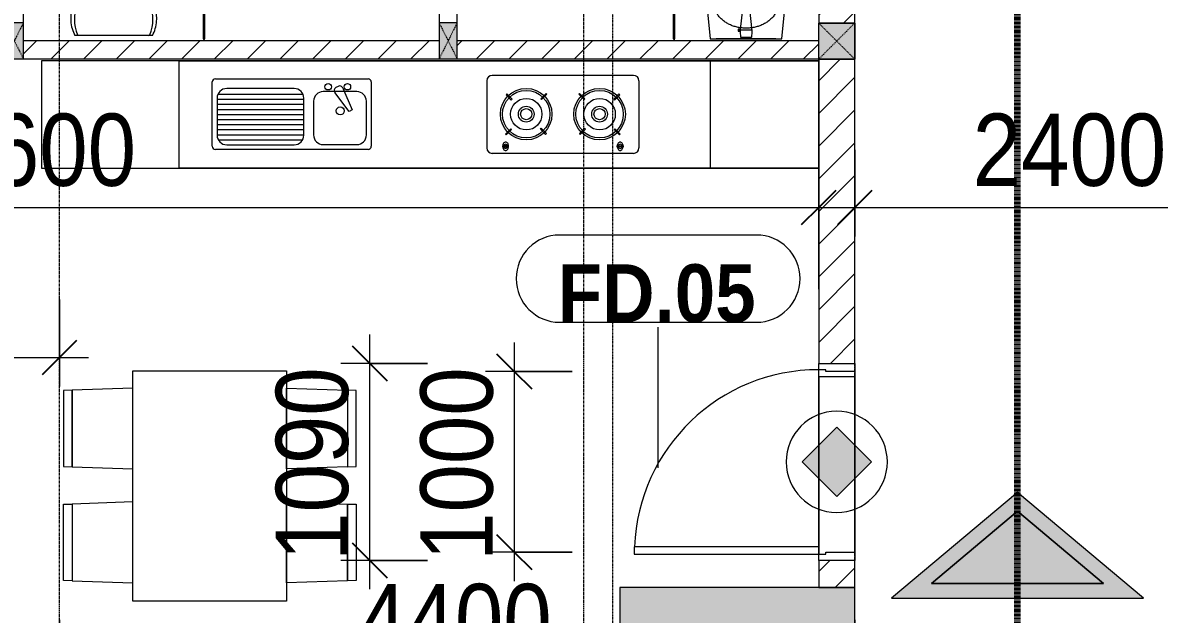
# Model space of a CAD drawing. Header units: millimetres. Extents: x 962 to 239635, y -15958 to 82755.
# Drawn here: x 173600 to 179888, y 53564 to 56837 of the extents above; entities that cross this region are included whole.
import ezdxf

# ---------------------------------------------------------------- set-up
doc = ezdxf.new("R2010")
doc.units = ezdxf.units.MM
for name, pattern in [('1 NÉT CALL OUT', [6, 3, -3]), ('Dash', [6, 3, -3]), ('Dash Dot 3_16_', [7.9375, 4.7625, -1.5875, 0, -1.5875]), ('Grid Line', [22.225, 12.7, -3.175, 3.175, -3.175])]:
    doc.linetypes.add(name, pattern=pattern)
for name, color, linetype, lineweight in [('0-1', 7, 'Continuous', 5), ('A-ANNO-DIMS', 211, 'Continuous', 9), ('A-ANNO-DIMS-160', 211, 'Continuous', 9), ('A-ANNO-NOTE', 131, 'Continuous', 9), ('A-DETL-3', 90, '1 NÉT CALL OUT', 100), ('A-DETL-GENF-2', 1, 'Continuous', 9), ('A-DOOR-4', 1, 'Continuous', 9), ('A-DOOR-FRAM-1', 1, 'Continuous', 9), ('A-DOOR-IDEN', 31, 'Continuous', 9), ('A-FLOR', 192, 'Continuous', 9), ('A-FLOR-2', 9, 'Continuous', 9), ('A-GLAZ-CURT-1', 254, 'Continuous', 9), ('A-GLAZ-CURT-2', 9, 'Continuous', 9), ('A-WALL', 113, 'Continuous', 9), ('A-WALL-1', 253, 'Continuous', 18), ('A-WALL-3', 113, 'Continuous', 18), ('A-WALL-PATT-1', 10, 'Continuous', 9), ('A-WALL-PATT-2', 111, 'Continuous', 9), ('G-ANNO-SYMB-1', 111, 'Dash Dot 3_16_', 18), ('I-FURN', 30, 'Continuous', 9), ('I-FURN-1', 254, 'Continuous', 9), ('P-SANR-FIXT-1', 254, 'Continuous', 9), ('S-COLS', 52, 'Continuous', 9), ('S-COLS-1', 52, 'Continuous', 5), ('S-COLS-2', 7, 'Continuous', 18), ('S-COLS-3', 254, 'Continuous', 9), ('S-COLS-4', 253, 'Continuous', 18), ('S-COLS-5', 52, 'Dash', 9), ('S-COLS-6', 52, 'Continuous', 18), ('S-COLS-HDLN', 52, 'Dash', 9), ('S-COLS-HDLN-1', 9, 'Dash', 9), ('S-GRID-1', 1, 'Grid Line', 9)]:
    doc.layers.add(name, color=color, linetype=linetype, lineweight=lineweight)
doc.styles.add('Arial_B_6', font='arialbd_0.ttf', dxfattribs={"width": 0.9, "height": 320})
doc.styles.add('UTM Avo', font='UTM Avo.ttf', dxfattribs={"width": 0.9, "height": 400})
doc.dimstyles.new('1_Dim_chi_tiet_2_5', dxfattribs={"dimscale": 304.8, "dimtxt": 399.720379, "dimasz": 0.629921, "dimexe": 0.524934, "dimexo": 0.0625, "dimgap": 0.052493, "dimtad": 1, "dimdec": 0, "dimrnd": 5, "dimzin": 0, "dimdsep": 46, "dimtxsty": 'UTM Avo', "dimblk1": 'OBLIQUE', "dimblk2": 'OBLIQUE', "dimsah": 1, "dimcen": 0.09, "dimdle": 0.524934, "dimazin": 0, "dimtfac": 1, "dimtdec": 4, "dimtix": 1, "dimtmove": 0, "dimatfit": 3, "dimfxl": 1.049869, "dimfxlon": 1, "dimtvp": 1, "dimtolj": 1, "dimtzin": 0, "dimarcsym": 2})
doc.dimstyles.new('1_Dim_chi_tiet_2_5_1', dxfattribs={"dimscale": 304.8, "dimtxt": 399.720379, "dimasz": 0.629921, "dimexe": 0.524934, "dimexo": 0.0625, "dimgap": 0.052493, "dimtad": 1, "dimdec": 0, "dimrnd": 5, "dimzin": 0, "dimdsep": 46, "dimtxsty": 'UTM Avo', "dimblk1": 'OBLIQUE', "dimblk2": 'OBLIQUE', "dimsah": 1, "dimcen": 0.09, "dimdle": 0.524934, "dimazin": 0, "dimtfac": 1, "dimtdec": 4, "dimtix": 1, "dimtmove": 0, "dimatfit": 3, "dimfxl": 1.049869, "dimfxlon": 1, "dimtvp": 1, "dimtolj": 1, "dimtzin": 0, "dimarcsym": 2})

# ---------------------------------------------------------------- blocks, each defined once
blk = doc.blocks.new('NCV_TKTC_KET CAU_rvt-1-TKCS_MB TẦNG 2')
at = {"layer": 'S-COLS-1'}
blk.add_hatch(color=256, dxfattribs=at).paths.add_polyline_path([(116452.6, 53361.9), (116452.6, 53711.9), (115152.6, 53711.9), (115152.6, 53361.9), (115761.3, 53361.9)])
at = {"layer": 'S-COLS-2'}
for p, q in [((116452.6, 53711.9), (115152.6, 53711.9)), ((115152.6, 53711.9), (115152.6, 53361.9)), ((116452.6, 53361.9), (116452.6, 53711.9))]:
    blk.add_line(p, q, dxfattribs=at)
blk = doc.blocks.new('TOILET - TOILET-400871-TKCS_MB TẦNG 2')
at = {"layer": 'P-SANR-FIXT-1'}
for p, q in [((-171.7, 330.3), (-178.6, 355.5)), ((171.7, 330.3), (178.6, 355.5)), ((214.2, 19), (-214.2, 19)), ((194, 19.9), (-194, 19.9))]:
    blk.add_line(p, q, dxfattribs=at)
for centre, radius, start, end in [((45.1, 528.6), 217.6, 115.22817, 156.77836), ((0, 624.4), 111.7, 64.77183, 115.22817), ((-45.1, 528.6), 217.6, 23.22164, 64.77183), ((137.1, 461.2), 329.8, 152.31223, 185.65128), ((-137.1, 461.2), 329.8, 356.31654, 27.68777), ((-719.2, 297.5), 544.3, 4.54411, 13.94638), ((719.2, 297.5), 544.3, 169.71206, 175.45589), ((-1948.3, 805.1), 2171.2, 349.10509, 350.31902), ((-343.5, 327.4), 167.3, 332.62003, 4.54411), ((-0.4, 384), 179.5, 197.4036, 232.5964), ((0.4, 384), 179.5, 307.4036, 342.5964), ((343.5, 327.4), 167.3, 175.45589, 207.37997), ((-4, 115.7), 233.6, 144.78534, 164.70394), ((-9.8, 107.2), 207.3, 156.28619, 203.71381), ((-195, 224.1), 13.8, 71.00733, 129.32763), ((-189.1, 185.5), 11.7, 82.4212, 154.58952), ((0.6, 792.1), 586.9, 251.00733, 264.16785), ((178.9, 2951.3), 2778.4, 262.4212, 262.76486), ((-14.3, 1400.4), 1215.6, 262.59303, 269.60263), ((0, 416), 206.1, 237.92683, 270), ((0, 786.7), 581.5, 264.16785, 275.83215), ((0, 416), 206.1, 270, 302.07317), ((14.3, 1400.4), 1215.6, 270.39737, 277.40697), ((-0.6, 792.1), 586.9, 275.83215, 288.99267), ((-178.9, 2951.3), 2778.4, 277.23514, 277.5788), ((189.1, 185.5), 11.7, 25.41048, 97.5788), ((195, 224.1), 13.8, 50.67237, 108.99267), ((4, 115.7), 233.6, 15.29606, 35.21466), ((9.8, 107.2), 207.3, 336.28619, 23.71381), ((1.9, 114.1), 239.7, 164.70394, 183.54866), ((0, 3462.8), 3278, 269.60263, 270.39737), ((-1.9, 114.1), 239.7, 356.45134, 15.29606), ((-46.1, 111.1), 191.6, 183.54866, 208.71907), ((46.1, 111.1), 191.6, 331.28093, 356.45134), ((-193.7, 26.4), 6.48, 203.71381, 267.68322), ((193.7, 26.4), 6.48, 272.31678, 336.28619)]:
    blk.add_arc(centre, radius, start, end, dxfattribs=at)
blk = doc.blocks.new('HE BEP A - HE BEP A-885794-TKCS_MB TẦNG 2')
at = {"layer": 'I-FURN'}
for p, q in [((765.9, 605.3), (3.5, 605.3)), ((3.5, 605.3), (3.5, 11)), ((765.9, 11), (765.9, 605.3)), ((765.9, 605.3), (4303.5, 605.3)), ((765.9, 11), (765.9, 605.3)), ((3703.5, 605.3), (3703.5, 11)), ((965.9, 505.3), (1810.5, 505.3)), ((3279.1, 524.2), (2497.5, 524.2)), ((948.4, 131.7), (948.4, 487.8)), ((1401.8, 451.1), (1028.4, 451.1)), ((1644.6, 463.3), (1632.2, 456.1)), ((1670.1, 454.1), (1721.6, 333.3)), ((1828, 487.8), (1828, 131.7)), ((2467.5, 494.2), (2467.5, 122.2)), ((3309.1, 494.2), (3309.1, 122.2)), ((975, 397.7), (975, 193.3)), ((975, 391.9), (1455.1, 391.9)), ((979.9, 419.9), (1450.3, 419.9)), ((1455.1, 193.3), (1455.1, 397.7)), ((1509.1, 380.9), (1509.1, 194.2)), ((1747.9, 434.2), (1562.5, 434.2)), ((1706.2, 324.4), (1627.3, 429.4)), ((1801.3, 194.2), (1801.3, 380.9)), ((2578, 421.2), (2573.6, 416.8)), ((2573.6, 416.8), (2602.8, 387.7)), ((2607.1, 392.1), (2578, 421.2)), ((2602.8, 387.7), (2607.1, 392.1)), ((2795.6, 424), (2766.5, 394.9)), ((2766.5, 394.9), (2770.8, 390.5)), ((2770.8, 390.5), (2800, 419.6)), ((2800, 419.6), (2795.6, 424)), ((2976.7, 419.6), (2981.1, 424)), ((3005.8, 390.5), (2976.7, 419.6)), ((2981.1, 424), (3010.2, 394.9)), ((3010.2, 394.9), (3005.8, 390.5)), ((3169.5, 392.1), (3198.6, 421.2)), ((3173.9, 387.7), (3169.5, 392.1)), ((3203, 416.8), (3173.9, 387.7)), ((3198.6, 421.2), (3203, 416.8)), ((975, 363.9), (1455.1, 363.9)), ((975, 335.9), (1455.1, 335.9)), ((1721.6, 333.3), (1706.2, 324.4)), ((975, 307.9), (1455.1, 307.9)), ((975, 279.9), (1455.1, 279.9)), ((975, 251.9), (1455.1, 251.9)), ((975, 223.9), (1455.1, 223.9)), ((975, 195.9), (1455.1, 195.9)), ((2570.9, 199.3), (2600, 228.4)), ((2575.3, 194.9), (2570.9, 199.3)), ((2604.4, 224), (2575.3, 194.9)), ((2600, 228.4), (2604.4, 224)), ((2763.7, 226.8), (2768.1, 231.2)), ((2792.8, 197.7), (2763.7, 226.8)), ((2768.1, 231.2), (2797.2, 202)), ((2797.2, 202), (2792.8, 197.7)), ((3008.5, 231.2), (2979.4, 202)), ((2979.4, 202), (2983.8, 197.7)), ((2983.8, 197.7), (3012.9, 226.8)), ((3012.9, 226.8), (3008.5, 231.2)), ((3176.6, 228.4), (3172.2, 224)), ((3172.2, 224), (3201.4, 194.9)), ((3205.8, 199.3), (3176.6, 228.4)), ((3201.4, 194.9), (3205.8, 199.3)), ((981.5, 167.9), (1448.7, 167.9)), ((1028.4, 139.9), (1401.8, 139.9)), ((1562.5, 140.8), (1747.9, 140.8)), ((2555.1, 133.3), (2555.1, 129.3)), ((2587.6, 133.3), (2555.1, 133.3)), ((2555.1, 129.3), (2587.6, 129.3)), ((2587.6, 129.3), (2587.6, 133.3)), ((3189, 129.3), (3189, 133.3)), ((3189, 133.3), (3221.5, 133.3)), ((3221.5, 129.3), (3189, 129.3)), ((3221.5, 133.3), (3221.5, 129.3)), ((1810.5, 114.2), (965.9, 114.2)), ((3279.1, 92.2), (2497.5, 92.2)), ((3.5, 11), (765.9, 11)), ((4303.5, 11), (765.9, 11))]:
    blk.add_line(p, q, dxfattribs=at)
for centre, radius in [((1589.4, 460.9), 17.8), ((1696.1, 460.9), 17.8), ((2685.4, 309.4), 142.6), ((2685.4, 309.4), 131.3), ((3091.2, 309.4), 142.6), ((3091.2, 309.4), 131.3), ((2685.4, 309.4), 87.2), ((3091.2, 309.4), 87.2), ((1656.3, 327.5), 22.2), ((2685.4, 309.4), 43.6), ((2685.4, 309.4), 30.9), ((3091.2, 309.4), 43.6), ((3091.2, 309.4), 30.9)]:
    blk.add_circle(centre, radius, dxfattribs=at)
for centre, radius, start, end in [((965.9, 487.8), 17.5, 90, 180), ((1810.5, 487.8), 17.5, 0, 90), ((2497.5, 494.2), 30, 90, 180), ((3279.1, 494.2), 30, 360, 90), ((1028.4, 397.7), 53.3, 90, 180), ((1401.8, 397.7), 53.3, 360, 90), ((1641, 440.7), 17.8, 119.9521, 219.46175), ((1653.4, 447.9), 17.8, 20.53791, 119.9521), ((1562.5, 380.9), 53.3, 90, 180), ((1747.9, 380.9), 53.3, 360, 90), ((1028.4, 193.3), 53.3, 180, 270), ((1401.8, 193.3), 53.3, 270, 360), ((1562.5, 194.2), 53.3, 180, 270), ((1747.9, 194.2), 53.3, 270, 360), ((965.9, 131.7), 17.5, 180, 270), ((1810.5, 131.7), 17.5, 270, 360), ((2588.6, 131.7), 33.5, 163.94189, 180), ((2588.6, 131.7), 33.5, 180, 196.05811), ((2580.1, 134.1), 24.7, 145.20397, 163.94189), ((2571.3, 131.3), 11.6, 9.9102, 170.0898), ((2571.3, 131.3), 11.6, 189.71775, 350.28225), ((2574.8, 137.9), 18.1, 120.79762, 145.20397), ((2571.4, 143.6), 11.5, 90, 120.79762), ((2571.4, 143.6), 11.5, 59.20238, 90), ((2568, 137.9), 18.1, 34.79603, 59.20238), ((2562.6, 134.1), 24.7, 16.05811, 34.79603), ((2554.1, 131.7), 33.5, 0, 16.05811), ((2554.1, 131.7), 33.5, 343.94189, 0), ((3222.5, 131.7), 33.5, 163.94189, 180), ((3222.5, 131.7), 33.5, 180, 196.05811), ((3214, 134.1), 24.7, 145.20397, 163.94189), ((3208.7, 137.9), 18.1, 120.79762, 145.20397), ((3205.3, 131.3), 11.6, 9.9102, 170.0898), ((3205.3, 131.3), 11.6, 189.71775, 350.28225), ((3205.3, 143.6), 11.5, 90, 120.79762), ((3205.3, 143.6), 11.5, 59.20238, 90), ((3201.9, 137.9), 18.1, 34.79603, 59.20238), ((3196.5, 134.1), 24.7, 16.05811, 34.79603), ((3188, 131.7), 33.5, 0, 16.05811), ((3188, 131.7), 33.5, 343.94189, 0), ((2497.5, 122.2), 30, 180, 270), ((2580.1, 129.2), 24.7, 196.05811, 214.79603), ((2574.8, 125.5), 18.1, 214.79603, 239.20238), ((2571.4, 119.8), 11.5, 239.20238, 270), ((2571.4, 119.8), 11.5, 270, 300.79762), ((2568, 125.5), 18.1, 300.79762, 325.20397), ((2562.6, 129.2), 24.7, 325.20397, 343.94189), ((3214, 129.2), 24.7, 196.05811, 214.79603), ((3208.7, 125.5), 18.1, 214.79603, 239.20238), ((3205.3, 119.8), 11.5, 239.20238, 270), ((3205.3, 119.8), 11.5, 270, 300.79762), ((3201.9, 125.5), 18.1, 300.79762, 325.20397), ((3196.5, 129.2), 24.7, 325.20397, 343.94189), ((3279.1, 122.2), 30, 270, 360)]:
    blk.add_arc(centre, radius, start, end, dxfattribs=at)
at = {"layer": 'I-FURN-1'}
for p, q in [((4303.5, 605.3), (3.5, 605.3)), ((3.5, 605.3), (3.5, 11)), ((3.5, 11), (4303.5, 11))]:
    blk.add_line(p, q, dxfattribs=at)
blk = doc.blocks.new('RES_BAN AN 1 - RES_BAN AN 1-885813-TKCS_MB TẦNG 2')
at = {"layer": 'I-FURN-1'}
for p, q in [((-425, 1275), (425, 1275)), ((-425, 0), (-425, 1275)), ((425, 1275), (425, 0)), ((-761.9, 1168.8), (-809.6, 1167.2)), ((-809.6, 1167.2), (-809.6, 745.3)), ((-425, 1180), (-761.9, 1168.8)), ((-761.9, 1168.8), (-761.9, 743.8)), ((-761.9, 743.8), (-761.9, 1168.8)), ((-425, 732.5), (-425, 1180)), ((425, 1180), (761.9, 1168.8)), ((425, 732.5), (425, 1180)), ((761.9, 1168.8), (761.9, 743.8)), ((761.9, 1168.8), (761.9, 743.8)), ((809.6, 1167.2), (761.9, 1168.8)), ((809.6, 745.3), (809.6, 1167.2)), ((-809.6, 745.3), (-761.9, 743.8)), ((-761.9, 743.8), (-425, 732.5)), ((761.9, 743.8), (425, 732.5)), ((761.9, 743.8), (809.6, 745.3)), ((-809.6, 536.9), (-761.9, 538.5)), ((-809.6, 115.1), (-809.6, 536.9)), ((-425, 549.7), (-761.9, 538.5)), ((-761.9, 538.5), (-761.9, 113.5)), ((-761.9, 538.5), (-761.9, 113.5)), ((-425, 102.3), (-425, 549.7)), ((425, 549.7), (761.9, 538.5)), ((425, 102.3), (425, 549.7)), ((761.9, 538.5), (761.9, 113.5)), ((761.9, 538.5), (809.6, 536.9)), ((761.9, 113.5), (761.9, 538.5)), ((809.6, 536.9), (809.6, 115.1)), ((-761.9, 113.5), (-809.6, 115.1)), ((-761.9, 113.5), (-425, 102.3)), ((761.9, 113.5), (425, 102.3)), ((809.6, 115.1), (761.9, 113.5)), ((425, 0), (-425, 0))]:
    blk.add_line(p, q, dxfattribs=at)
blk = doc.blocks.new('bonruatreo - Chậu rửa-V4-TKCS_MB TẦNG 2')
at = {"layer": 'P-SANR-FIXT-1'}
for p, q in [((-218.6, 205), (-198.4, 0)), ((198.4, 0), (218.6, 205)), ((-18.5, 182.5), (-32.2, 52.9)), ((18.5, 182.5), (-18.5, 182.5)), ((33, 45.4), (18.5, 182.5)), ((-198.4, 0), (198.4, 0)), ((165, 0), (-165, 0)), ((-35.6, 54.2), (-44.7, 54.2)), ((-44.7, 54.2), (-44.7, 42.8)), ((-44.7, 42.8), (-35.6, 42.8)), ((-35.6, 52.9), (-35.6, 54.2)), ((-32.2, 52.9), (-35.6, 52.9)), ((-35.6, 44.2), (-35.6, 52.9)), ((-35.6, 42.8), (-35.6, 44.2)), ((-35.6, 44.2), (-33.1, 44.2)), ((-32.2, 52.9), (-33.1, 44.2)), ((-33, 37.3), (-31.4, 12.2)), ((32.7, 48.5), (-32.7, 48.5)), ((-30.2, 11), (30.2, 11)), ((31.4, 12.2), (33, 37.3))]:
    blk.add_line(p, q, dxfattribs=at)
at = {"layer": 'P-SANR-FIXT-1', "flags": 128}
blk.add_lwpolyline([(-218.6, 205), (-217.4, 213.7), (-215.9, 222.4), (-214, 231), (-211.8, 239.5), (-209.3, 247.9), (-206.4, 256.2), (-203.2, 264.4), (-199.6, 272.5), (-195.8, 280.4), (-191.6, 288.1), (-187.1, 295.7), (-182.3, 303.1), (-177.3, 310.3), (-171.9, 317.3), (-166.3, 324.1), (-160.4, 330.6), (-154.2, 336.9), (-147.8, 342.9), (-141.2, 348.7), (-134.3, 354.2), (-127.3, 359.4), (-120, 364.4), (-112.5, 369), (-104.9, 373.4), (-97.1, 377.4), (-89.1, 381.2), (-81, 384.6), (-72.7, 387.6), (-64.4, 390.4), (-55.9, 392.8), (-47.3, 394.8), (-38.7, 396.6), (-30, 397.9), (-21.3, 399), (-12.5, 399.6), (-3.7, 400), (5.1, 399.9), (13.9, 399.6), (22.6, 398.8), (31.4, 397.8), (40.1, 396.3), (48.7, 394.5), (57.2, 392.4), (65.7, 390), (74, 387.2), (82.2, 384.1), (90.3, 380.6), (98.3, 376.8), (106.1, 372.7), (113.7, 368.3), (121.1, 363.6), (128.4, 358.7), (135.4, 353.4), (142.2, 347.8), (148.8, 342), (155.2, 335.9), (161.3, 329.6), (167.2, 323), (172.8, 316.2), (178.1, 309.2), (183.1, 302), (187.8, 294.6), (192.2, 287), (196.4, 279.2), (200.2, 271.3), (203.7, 263.2), (206.8, 255), (209.7, 246.6), (212.2, 238.2), (214.3, 229.7), (216.1, 221.1), (217.6, 212.4), (218.6, 205)], dxfattribs=at)
at = {"layer": 'P-SANR-FIXT-1'}
for centre, radius, start, end in [((0, 180), 220, 6.52498, 173.47502), ((5.5, 41.4), 38.7, 175.85427, 186.03402), ((-30.1, 12.3), 1.3, 183.59973, 268.77215), ((30.1, 12.3), 1.3, 271.22785, 356.40027), ((-5.5, 41.4), 38.7, 353.96598, 6.03402)]:
    blk.add_arc(centre, radius, start, end, dxfattribs=at)
for points in [[(-180, 205), (-180, 212.4), (-178.6, 227.3), (-172.4, 248.8), (-162.5, 268.9), (-149.4, 287), (-133.8, 303), (-116.1, 316.6), (-96.9, 327.9), (-76.5, 336.8), (-55.2, 343.5), (-33.3, 347.9), (-11.2, 350.1), (11.1, 350.1), (33.3, 347.9), (55.2, 343.5), (76.5, 336.8), (96.9, 327.9), (116.1, 316.6), (133.8, 302.9), (149.5, 287), (162.5, 268.8), (172.4, 248.8), (178.6, 227.3), (180, 212.4), (180, 205)], [(180, 205), (180, 197.6), (178.6, 182.7), (172.4, 161.2), (162.5, 141.2), (149.5, 123), (133.8, 107.1), (116.1, 93.4), (96.9, 82.1), (76.5, 73.2), (55.2, 66.5), (33.3, 62.1), (11.1, 59.9), (-11.2, 59.9), (-33.3, 62.1), (-55.2, 66.5), (-76.5, 73.2), (-96.9, 82.1), (-116.1, 93.4), (-133.8, 107), (-149.4, 123), (-162.5, 141.1), (-172.4, 161.2), (-178.6, 182.7), (-180, 197.6), (-180, 205)]]:
    blk.add_open_spline(points, degree=3, dxfattribs=at)
blk = doc.blocks.new('System Panel - Glazed-647900-TKCS_MB TẦNG 2')
at = {"layer": 'A-GLAZ-CURT-2'}
for p, q in [((221.3, 5), (-221.3, 5)), ((-221.3, 5), (-221.3, -5)), ((221.3, -5), (221.3, 5)), ((-221.3, -5), (221.3, -5))]:
    blk.add_line(p, q, dxfattribs=at)
blk = doc.blocks.new('System Panel - Glazed-901200-TKCS_MB TẦNG 2')
at = {"layer": 'A-GLAZ-CURT-2'}
for p, q in [((220.1, 5), (-220.1, 5)), ((-220.1, 5), (-220.1, -5)), ((220.1, -5), (220.1, 5)), ((-220.1, -5), (220.1, -5))]:
    blk.add_line(p, q, dxfattribs=at)
blk = doc.blocks.new('G1_SOF - BO TRU - 100x200-745959-TKCS_MB TẦNG 2')
at = {"layer": 'S-COLS'}
blk.add_hatch(color=256, dxfattribs=at).paths.add_polyline_path([(-50, 100), (-50, -100), (50, -100), (50, 100)])
at = {"layer": 'S-COLS-4'}
for p, q in [((50, 100), (-50, 100)), ((-50, 100), (-50, -100)), ((50, -100), (50, 100)), ((-50, -100), (50, -100))]:
    blk.add_line(p, q, dxfattribs=at)
at = {"layer": 'S-COLS-HDLN-1'}
for p, q in [((50, 100), (-50, -100)), ((-50, 100), (50, -100))]:
    blk.add_line(p, q, dxfattribs=at)
blk = doc.blocks.new('NCV_TKTC_TANG 2_rvt-1-TKCS_MB TẦNG 2')
at = {"layer": 'A-WALL-PATT-1'}
h = blk.add_hatch(dxfattribs=at)
h.set_pattern_fill('FP_1', color=256, style=0, pattern_type=2)
h.set_pattern_definition([(45, (0, 0), (-90.50967, 90.50967), [])])
h.paths.add_polyline_path([(116164.3, 56636.9), (116252.6, 56636.9), (116252.6, 56736.9), (114252.6, 56736.9), (114252.6, 56636.9), (115761.3, 56636.9)])
h.paths.add_polyline_path([(114152.6, 56636.9), (114152.6, 56736.9), (111852.6, 56736.9), (111852.6, 56636.9), (114149.2, 56636.9)])
at = {"layer": 'A-FLOR-2'}
for p, q in [((112852.6, 56736.9), (112852.6, 56746.9)), ((115452.6, 56746.9), (115452.6, 56736.9)), ((116252.6, 56626.9), (116252.6, 56635.3)), ((116252.6, 56032.6), (116252.6, 56626.9)), ((116252.6, 55362.4), (116252.6, 56032.6)), ((116252.6, 53896.9), (116252.6, 54916.9)), ((116452.5, 54877.4), (116252.6, 54877.4)), ((116252.6, 54877.4), (116252.6, 53896.9)), ((116452.5, 53906.9), (116452.5, 54877.4))]:
    blk.add_line(p, q, dxfattribs=at)
at = {"layer": 'A-WALL-1'}
for p, q in [((114152.6, 57684.9), (114152.6, 56836.9)), ((114252.6, 56836.9), (114252.6, 57684.9)), ((111852.6, 56836.9), (111852.6, 57635.3)), ((114152.6, 56736.9), (111852.6, 56736.9)), ((116252.6, 56736.9), (114252.6, 56736.9)), ((116252.6, 56636.9), (116252.6, 56736.9)), ((111852.6, 56636.9), (114152.6, 56636.9)), ((114252.6, 56636.9), (116252.6, 56636.9))]:
    blk.add_line(p, q, dxfattribs=at)
at = {"layer": 'A-GLAZ-CURT-1', "rotation": 89.99999999999919}
for name, p in [('System Panel - Glazed-901200-TKCS_MB TẦNG 2', (112852.1, 56967.1)), ('System Panel - Glazed-647900-TKCS_MB TẦNG 2', (115452.6, 56968.2))]:
    blk.add_blockref(name, p, dxfattribs=at)
at = {"layer": 'I-FURN-1'}
for name, p in [('HE BEP A - HE BEP A-885794-TKCS_MB TẦNG 2', (111949.1, 56021.6)), ('RES_BAN AN 1 - RES_BAN AN 1-885813-TKCS_MB TẦNG 2', (112883.8, 53635.2))]:
    blk.add_blockref(name, p, dxfattribs=at)
at = {"layer": 'P-SANR-FIXT-1'}
for name, p in [('TOILET - TOILET-400871-TKCS_MB TẦNG 2', (112352.1, 56746.9)), ('bonruatreo - Chậu rửa-V4-TKCS_MB TẦNG 2', (115851.2, 56746.9))]:
    blk.add_blockref(name, p, dxfattribs=at)
at = {"layer": 'S-COLS-3'}
for p in [(111802.6, 56736.9), (114202.6, 56736.9)]:
    blk.add_blockref('G1_SOF - BO TRU - 100x200-745959-TKCS_MB TẦNG 2', p, dxfattribs=at)
blk = doc.blocks.new('FD_05 - FD_05-1000x2200mm-835433-TKCS_MB TẦNG 2')
at = {"layer": 'A-DETL-GENF-2'}
for p, q in [((510, -100), (470, -100)), ((470, -100), (470, -1120)), ((510, -1120), (510, -100)), ((470, -1120), (510, -1120))]:
    blk.add_line(p, q, dxfattribs=at)
blk.add_arc((510, -100), 1020, 180, 267.75253, dxfattribs=at)
at = {"layer": 'A-DOOR-FRAM-1'}
for p, q in [((-545, 100), (-500, 100)), ((-545, -100), (-545, 100)), ((-500, 100), (-500, -60)), ((500, 100), (545, 100)), ((500, -60), (500, 100)), ((545, 100), (545, -100)), ((-500, -60), (-510, -60)), ((-510, -60), (-510, -100)), ((510, -60), (500, -60)), ((510, -100), (510, -60)), ((-510, -100), (-545, -100)), ((545, -100), (510, -100))]:
    blk.add_line(p, q, dxfattribs=at)
blk = doc.blocks.new('G1_SOF - BO TRU - 200x200-3052401-TKCS_MB TẦNG 2')
at = {"layer": 'S-COLS-HDLN'}
for p, q in [((-100, -100), (100, 100)), ((100, -100), (-100, 100))]:
    blk.add_line(p, q, dxfattribs=at)
blk = doc.blocks.new('DIMBLOCK43-TKCS_MB TẦNG 2')
at = {"layer": 'A-ANNO-DIMS-160'}
for p, q in [((110603.5, 55304.6), (110603.5, 54824.6)), ((110603.5, 54984.6), (110603.5, 55304.6)), ((173803.5, 55304.6), (173803.5, 54824.6)), ((173803.5, 54984.6), (173803.5, 55304.6)), ((110443.5, 54984.6), (173963.5, 54984.6))]:
    blk.add_line(p, q, dxfattribs=at)
at = {"layer": 'A-ANNO-DIMS-160', "lineweight": 25}
for p, q in [((110603.5, 54984.6), (110699.5, 55080.6)), ((173803.5, 54984.6), (173899.5, 55080.6)), ((110603.5, 54984.6), (110507.5, 54888.6)), ((173803.5, 54984.6), (173707.5, 54888.6))]:
    blk.add_line(p, q, dxfattribs=at)
at = {"layer": 'A-ANNO-DIMS-160', "color": 0, "insert": (141518.8, 55504.2), "char_height": 400, "width": 1643.295, "attachment_point": 1, "line_spacing_factor": 1.110334, "style": 'UTM Avo'}
blk.add_mtext('63200', dxfattribs=at)
blk = doc.blocks.new('_Oblique')
at = {"color": 0, "linetype": 'ByBlock', "lineweight": -2}
blk.add_line((-0.5, -0.5), (0.5, 0.5), dxfattribs=at)
blk = doc.blocks.new('DIMBLOCK78-TKCS_MB TẦNG 2')
at = {"layer": 'A-ANNO-DIMS-160'}
for p, q in [((169903.5, 53532.3), (169903.5, 53052.3)), ((169903.5, 53212.3), (169903.5, 53532.3)), ((173803.5, 53532.3), (173803.5, 53052.3)), ((173803.5, 53212.3), (173803.5, 53532.3)), ((169903.5, 53212.3), (173803.5, 53212.3))]:
    blk.add_line(p, q, dxfattribs=at)
at = {"layer": 'A-ANNO-DIMS-160', "lineweight": 25}
for p, q in [((169903.5, 53212.3), (169999.5, 53308.3)), ((173803.5, 53212.3), (173899.5, 53308.3)), ((169903.5, 53212.3), (169807.5, 53116.3)), ((173803.5, 53212.3), (173707.5, 53116.3))]:
    blk.add_line(p, q, dxfattribs=at)
at = {"layer": 'A-ANNO-DIMS-160', "color": 0, "insert": (171305.7, 53731.9), "char_height": 400, "width": 1314.636, "attachment_point": 1, "line_spacing_factor": 1.110334, "style": 'UTM Avo'}
blk.add_mtext('3900', dxfattribs=at)
blk = doc.blocks.new('DIMBLOCK79-TKCS_MB TẦNG 2')
at = {"layer": 'A-ANNO-DIMS-160'}
for p, q in [((173803.5, 53532.3), (173803.5, 53052.3)), ((173803.5, 53212.3), (173803.5, 53532.3)), ((178203.5, 53532.3), (178203.5, 53052.3)), ((178203.5, 53212.3), (178203.5, 53532.3)), ((173803.5, 53212.3), (178363.5, 53212.3))]:
    blk.add_line(p, q, dxfattribs=at)
at = {"layer": 'A-ANNO-DIMS-160', "lineweight": 25}
for p, q in [((173803.5, 53212.3), (173899.5, 53308.3)), ((178203.5, 53212.3), (178299.5, 53308.3)), ((173803.5, 53212.3), (173707.5, 53116.3)), ((178203.5, 53212.3), (178107.5, 53116.3))]:
    blk.add_line(p, q, dxfattribs=at)
at = {"layer": 'A-ANNO-DIMS-160', "color": 0, "insert": (175455.7, 53731.9), "char_height": 400, "width": 1314.636, "attachment_point": 1, "line_spacing_factor": 1.110334, "style": 'UTM Avo'}
blk.add_mtext('4400', dxfattribs=at)
blk = doc.blocks.new('HDNDCT_GHI CHÚ CỬA CHỐNG CHÁY EI30 - HDNDCT_GHI CHÚ CỬA CHỐNG CHÁY EI30-2461928-TKCS_MB TẦNG 2')
at = {"layer": 'A-ANNO-NOTE'}
blk.add_hatch(color=256, dxfattribs=at).paths.add_polyline_path([(-1.2, 0), (0, 1.2), (1.2, 0), (0, -1.2)])
for p, q in [((0, 1.2), (-1.2, 0)), ((1.2, 0), (0, 1.2)), ((-1.2, 0), (0, -1.2)), ((0, -1.2), (1.2, 0))]:
    blk.add_line(p, q, dxfattribs=at)
for start, end in [(360, 180), (180, 360)]:
    blk.add_arc((0, 0), 1.75, start, end, dxfattribs=at)
blk = doc.blocks.new('HDNDCT_MŨI TÊN THOÁT HIỂM - HDNDCT_MŨI TÊN THOÁT HIỂM-2437747-TKCS_MB TẦNG 2')
at = {"layer": 'A-ANNO-NOTE'}
h = blk.add_hatch(color=256, dxfattribs=at)
h.paths.add_polyline_path([(-3.153, 0), (0.5, 4.353), (0.5, -4.353)])
h.paths.add_polyline_path([(-2.5, 0), (0, -2.979), (0, 2.979)])
blk.add_hatch(color=256, dxfattribs=at).paths.add_polyline_path([(0, -2.979), (-2.5, 0), (0, 2.979)])
for p, q in [((0.5, 4.353), (-3.153, 0)), ((0.5, -4.353), (0.5, 4.353)), ((-2.5, 0), (0, 2.979)), ((0, 2.979), (-2.5, 0)), ((0, 2.979), (0, -2.979)), ((0, -2.979), (0, 2.979)), ((-3.153, 0), (0.5, -4.353)), ((0, -2.979), (-2.5, 0)), ((-2.5, 0), (0, -2.979))]:
    blk.add_line(p, q, dxfattribs=at)
blk = doc.blocks.new('DIMBLOCK105-TKCS_MB TẦNG 2')
at = {"layer": 'A-ANNO-DIMS-160'}
for p, q in [((175519.6, 53701.9), (175519.6, 55111.9)), ((175839.6, 54951.9), (175359.6, 54951.9)), ((175519.6, 54951.9), (175839.6, 54951.9)), ((175839.6, 53861.9), (175359.6, 53861.9)), ((175519.6, 53861.9), (175839.6, 53861.9))]:
    blk.add_line(p, q, dxfattribs=at)
at = {"layer": 'A-ANNO-DIMS-160', "lineweight": 25}
for p, q in [((175519.6, 54951.9), (175423.6, 55047.9)), ((175519.6, 54951.9), (175615.6, 54855.9)), ((175519.6, 53861.9), (175423.6, 53957.9)), ((175519.6, 53861.9), (175615.6, 53765.9))]:
    blk.add_line(p, q, dxfattribs=at)
at = {"layer": 'A-ANNO-DIMS-160', "color": 0, "insert": (174999.9, 53859.2), "char_height": 400, "width": 1314.636, "attachment_point": 1, "rotation": 90, "line_spacing_factor": 1.110334, "style": 'UTM Avo'}
blk.add_mtext('1090', dxfattribs=at)
blk = doc.blocks.new('DIMBLOCK161-TKCS_MB TẦNG 2')
at = {"layer": 'A-ANNO-DIMS-160'}
for p, q in [((176319.6, 55066.9), (176319.6, 53746.9)), ((176639.6, 54906.9), (176159.6, 54906.9)), ((176319.6, 54906.9), (176639.6, 54906.9)), ((176639.6, 53906.9), (176159.6, 53906.9)), ((176319.6, 53906.9), (176639.6, 53906.9))]:
    blk.add_line(p, q, dxfattribs=at)
at = {"layer": 'A-ANNO-DIMS-160', "lineweight": 25}
for p, q in [((176319.6, 54906.9), (176223.6, 55002.9)), ((176319.6, 54906.9), (176415.6, 54810.9)), ((176319.6, 53906.9), (176223.6, 54002.9)), ((176319.6, 53906.9), (176415.6, 53810.9))]:
    blk.add_line(p, q, dxfattribs=at)
at = {"layer": 'A-ANNO-DIMS-160', "color": 0, "insert": (175799.9, 53859.2), "char_height": 400, "width": 1314.636, "attachment_point": 1, "rotation": 90, "line_spacing_factor": 1.110334, "style": 'UTM Avo'}
blk.add_mtext('1000', dxfattribs=at)
blk = doc.blocks.new('STN_Door Tag - STN_Door Tag-1788670-TKCS_MB TẦNG 2')
at = {"layer": 'A-DOOR-IDEN'}
for p, q in [((-3.37, 1.495), (3.431, 1.495)), ((-3.37, -1.524), (3.431, -1.524))]:
    blk.add_line(p, q, dxfattribs=at)
for centre, start, end in [((-3.37, -0.015), 90, 270), ((3.431, -0.015), 270, 90)]:
    blk.add_arc(centre, 1.509, start, end, dxfattribs=at)
blk = doc.blocks.new('DIMBLOCK244-TKCS_MB TẦNG 2')
at = {"layer": 'A-ANNO-DIMS-160'}
for p, q in [((178203.5, 56134.5), (178203.5, 55654.5)), ((178203.5, 55814.5), (178203.5, 56134.5)), ((180603.4, 56134.5), (180603.4, 55654.5)), ((180603.4, 55814.5), (180603.4, 56134.5)), ((178043.5, 55814.5), (180763.4, 55814.5))]:
    blk.add_line(p, q, dxfattribs=at)
at = {"layer": 'A-ANNO-DIMS-160', "lineweight": 25}
for p, q in [((178203.5, 55814.5), (178299.5, 55910.5)), ((180603.4, 55814.5), (180699.4, 55910.5)), ((178203.5, 55814.5), (178107.5, 55718.5)), ((180603.4, 55814.5), (180507.4, 55718.5))]:
    blk.add_line(p, q, dxfattribs=at)
at = {"layer": 'A-ANNO-DIMS-160', "color": 0, "insert": (178855.7, 56334.2), "char_height": 400, "width": 1314.636, "attachment_point": 1, "line_spacing_factor": 1.110334, "style": 'UTM Avo'}
blk.add_mtext('2400', dxfattribs=at)
blk = doc.blocks.new('DIMBLOCK312-TKCS_MB TẦNG 2')
at = {"layer": 'A-ANNO-DIMS-160'}
for p, q in [((169403.5, 56134.5), (169403.5, 55654.5)), ((169403.5, 55814.5), (169403.5, 56134.5)), ((178003.5, 56134.5), (178003.5, 55654.5)), ((178003.5, 55814.5), (178003.5, 56134.5)), ((169243.5, 55814.5), (178163.5, 55814.5))]:
    blk.add_line(p, q, dxfattribs=at)
at = {"layer": 'A-ANNO-DIMS-160', "lineweight": 25}
for p, q in [((169403.5, 55814.5), (169499.5, 55910.5)), ((178003.5, 55814.5), (178099.5, 55910.5)), ((169403.5, 55814.5), (169307.5, 55718.5)), ((178003.5, 55814.5), (177907.5, 55718.5))]:
    blk.add_line(p, q, dxfattribs=at)
at = {"layer": 'A-ANNO-DIMS-160', "color": 0, "insert": (173155.7, 56334.2), "char_height": 400, "width": 1314.636, "attachment_point": 1, "line_spacing_factor": 1.110334, "style": 'UTM Avo'}
blk.add_mtext('8600', dxfattribs=at)

msp = doc.modelspace()

# ---------------------------------------------------------------- hatches: boundary and pattern name
at = {"layer": 'A-WALL-PATT-2'}
h = msp.add_hatch(dxfattribs=at)
h.set_pattern_fill('FP_1', color=256, style=0, pattern_type=2)
h.set_pattern_definition([(45, (61750.9, 0), (-90.50967, 90.50967), [])])
h.paths.add_polyline_path([(178203.5, 53711.9), (178203.5, 53861.9), (178003.5, 53861.9), (178003.5, 53711.9)])
h.paths.add_polyline_path([(178203.5, 54951.9), (178203.5, 56635.3), (178003.5, 56635.3), (178003.5, 54951.9)])
h.paths.add_polyline_path([(178003.5, 56835.3), (178203.5, 56835.3), (178203.5, 61561.9), (178003.5, 61561.9), (178003.5, 56949.7)])
at = {"layer": 'S-COLS-1'}
msp.add_hatch(color=256, dxfattribs=at).paths.add_polyline_path([(178203.4, 56635.3), (178203.4, 56835.3), (178003.4, 56835.3), (178003.4, 56635.3)])

# ---------------------------------------------------------------- linework, layer by layer
at = {"layer": 'A-DETL-3'}
msp.add_line((179103.5, 52256.9), (179103.5, 71435.3), dxfattribs=at)
at = {"layer": 'A-DOOR-IDEN'}
msp.add_line((177114.9, 54374.5), (177115.2, 55153), dxfattribs=at)
at = {"layer": 'A-FLOR'}
msp.add_line((178203.5, 56835.3), (178203.5, 56635.3), dxfattribs=at)
at = {"layer": 'A-WALL'}
for p, q in [((178003.5, 56835.3), (178203.5, 56835.3)), ((178203.5, 56635.3), (178003.5, 56635.3)), ((178003.5, 53896.9), (178003.5, 54916.9)), ((178203.5, 54906.9), (178203.5, 53906.9))]:
    msp.add_line(p, q, dxfattribs=at)
at = {"layer": 'A-WALL-3'}
for p, q in [((178003.5, 61561.9), (178003.5, 56835.3)), ((178203.5, 56835.3), (178203.5, 61561.9)), ((178003.5, 56635.3), (178003.5, 54951.9)), ((178203.5, 54951.9), (178203.5, 56635.3)), ((178003.5, 54951.9), (178203.5, 54951.9)), ((178003.5, 53861.9), (178003.5, 53711.9)), ((178203.5, 53861.9), (178003.5, 53861.9)), ((178203.5, 53711.9), (178203.5, 53861.9)), ((178003.5, 53711.9), (178203.5, 53711.9))]:
    msp.add_line(p, q, dxfattribs=at)
at = {"layer": 'G-ANNO-SYMB-1'}
msp.add_line((176863.5, 82373.8), (176863.5, 13547.9), dxfattribs=at)
at = {"layer": 'S-COLS'}
for p, q in [((178203.4, 56835.3), (178003.4, 56835.3)), ((178003.4, 56635.3), (178203.4, 56635.3))]:
    msp.add_line(p, q, dxfattribs=at)
at = {"layer": 'S-COLS-6'}
for p, q in [((178003.4, 56835.3), (178003.4, 56635.3)), ((178203.4, 56635.3), (178203.4, 56835.3))]:
    msp.add_line(p, q, dxfattribs=at)
at = {"layer": 'S-GRID-1'}
for p, q in [((173803.5, 19351.6), (173803.5, 76542.3)), ((176703.5, 19351.6), (176703.5, 76542.3)), ((178203.5, 19351.6), (178203.5, 76542.3))]:
    msp.add_line(p, q, dxfattribs=at)

# ---------------------------------------------------------------- block references
at = {"layer": '0-1'}
for name in ['NCV_TKTC_KET CAU_rvt-1-TKCS_MB TẦNG 2', 'NCV_TKTC_TANG 2_rvt-1-TKCS_MB TẦNG 2']:
    msp.add_blockref(name, (61750.9, 0), dxfattribs=at)
at = {"layer": 'A-ANNO-NOTE', "xscale": 160, "yscale": 160, "zscale": 160}
msp.add_blockref('HDNDCT_GHI CHÚ CỬA CHỐNG CHÁY EI30 - HDNDCT_GHI CHÚ CỬA CHỐNG CHÁY EI30-2461928-TKCS_MB TẦNG 2', (178103.5, 54406.9), dxfattribs=at)
at = {"layer": 'A-ANNO-NOTE', "xscale": 160, "yscale": 160, "zscale": 160, "rotation": 269.9999999999999}
msp.add_blockref('HDNDCT_MŨI TÊN THOÁT HIỂM - HDNDCT_MŨI TÊN THOÁT HIỂM-2437747-TKCS_MB TẦNG 2', (179103.5, 53733.6), dxfattribs=at)
at = {"layer": 'A-DOOR-4', "rotation": 269.9999999999999}
msp.add_blockref('FD_05 - FD_05-1000x2200mm-835433-TKCS_MB TẦNG 2', (178103.5, 54406.9), dxfattribs=at)
at = {"layer": 'A-DOOR-IDEN', "xscale": 159.9999999999999, "yscale": 159.9999999999999, "zscale": 159.9999999999999}
msp.add_blockref('STN_Door Tag - STN_Door Tag-1788670-TKCS_MB TẦNG 2', (177110.3, 55423.2), dxfattribs=at)
at = {"layer": 'S-COLS-5', "rotation": 180}
msp.add_blockref('G1_SOF - BO TRU - 200x200-3052401-TKCS_MB TẦNG 2', (178103.4, 56735.3), dxfattribs=at)

# ---------------------------------------------------------------- texts
at = {"layer": 'A-DOOR-IDEN', "insert": (177107.1, 55337.9), "char_height": 320, "width": 1124.64, "attachment_point": 5, "line_spacing_factor": 0.936439, "style": 'Arial_B_6'}
msp.add_mtext('\\pt7.2,14.4,21.6,28.8,36,43.2,50.4,57.6,64.8,72,79.2,86.4,93.6,100.8,108,115.2,122.4,129.6,136.8,144,151.2,158.4,165.6,172.8,180,187.2,194.4,201.6,208.8,216,223.2,230.4;FD.05', dxfattribs=at)

# ---------------------------------------------------------------- dimensions: what is measured, and where the dimension line sits
at = {"layer": 'A-ANNO-DIMS'}
for base, p1, p2, dimstyle, override, picture, middle in [((178003.5, 55814.5), (169403.5, 56134.5), (178003.5, 56134.5), '1_Dim_chi_tiet_2_5_1', {"dimpost": '<>', "dimfxl": 8600}, 'DIMBLOCK312-TKCS_MB TẦNG 2', (173703.5, 56037.5)), ((180603.4, 55814.5), (178203.5, 56134.5), (180603.4, 56134.5), '1_Dim_chi_tiet_2_5', {"dimpost": '<>', "dimfxl": 2399.928669}, 'DIMBLOCK244-TKCS_MB TẦNG 2', (179403.4, 56037.5)), ((173803.5, 54984.6), (110603.5, 55304.6), (173803.5, 55304.6), '1_Dim_chi_tiet_2_5', {"dimpost": '<>', "dimfxl": 63200.07133}, 'DIMBLOCK43-TKCS_MB TẦNG 2', (142203.5, 55207.6)), ((173803.5, 53212.3), (169903.5, 53532.3), (173803.5, 53532.3), '1_Dim_chi_tiet_2_5', {"dimpost": '<>', "dimfxl": 3900.071331}, 'DIMBLOCK78-TKCS_MB TẦNG 2', (171853.5, 53435.3)), ((178203.5, 53212.3), (173803.5, 53532.3), (178203.5, 53532.3), '1_Dim_chi_tiet_2_5', {"dimpost": '<>', "dimfxl": 4399.928669}, 'DIMBLOCK79-TKCS_MB TẦNG 2', (176003.5, 53435.3))]:
    dim = msp.add_linear_dim(base=base, p1=p1, p2=p2, dimstyle=dimstyle, override=override, dxfattribs=at)
    dim.commit()
    dim.dimension.update_dxf_attribs({"geometry": picture, "text_midpoint": middle})
for base, p1, p2, override, picture, middle in [((175519.6, 54951.9), (175839.6, 53861.9), (175839.6, 54951.9), {"dimpost": '<>', "dimfxl": 1090}, 'DIMBLOCK105-TKCS_MB TẦNG 2', (175296.6, 54406.9)), ((176319.6, 53906.9), (176639.6, 54906.9), (176639.6, 53906.9), {"dimpost": '<>', "dimfxl": 1000}, 'DIMBLOCK161-TKCS_MB TẦNG 2', (176096.6, 54406.9))]:
    dim = msp.add_linear_dim(base=base, p1=p1, p2=p2, angle=90, dimstyle='1_Dim_chi_tiet_2_5', override=override, dxfattribs=at)
    dim.commit()
    dim.dimension.update_dxf_attribs({"geometry": picture, "text_midpoint": middle})

doc.saveas('drawing.dxf')
